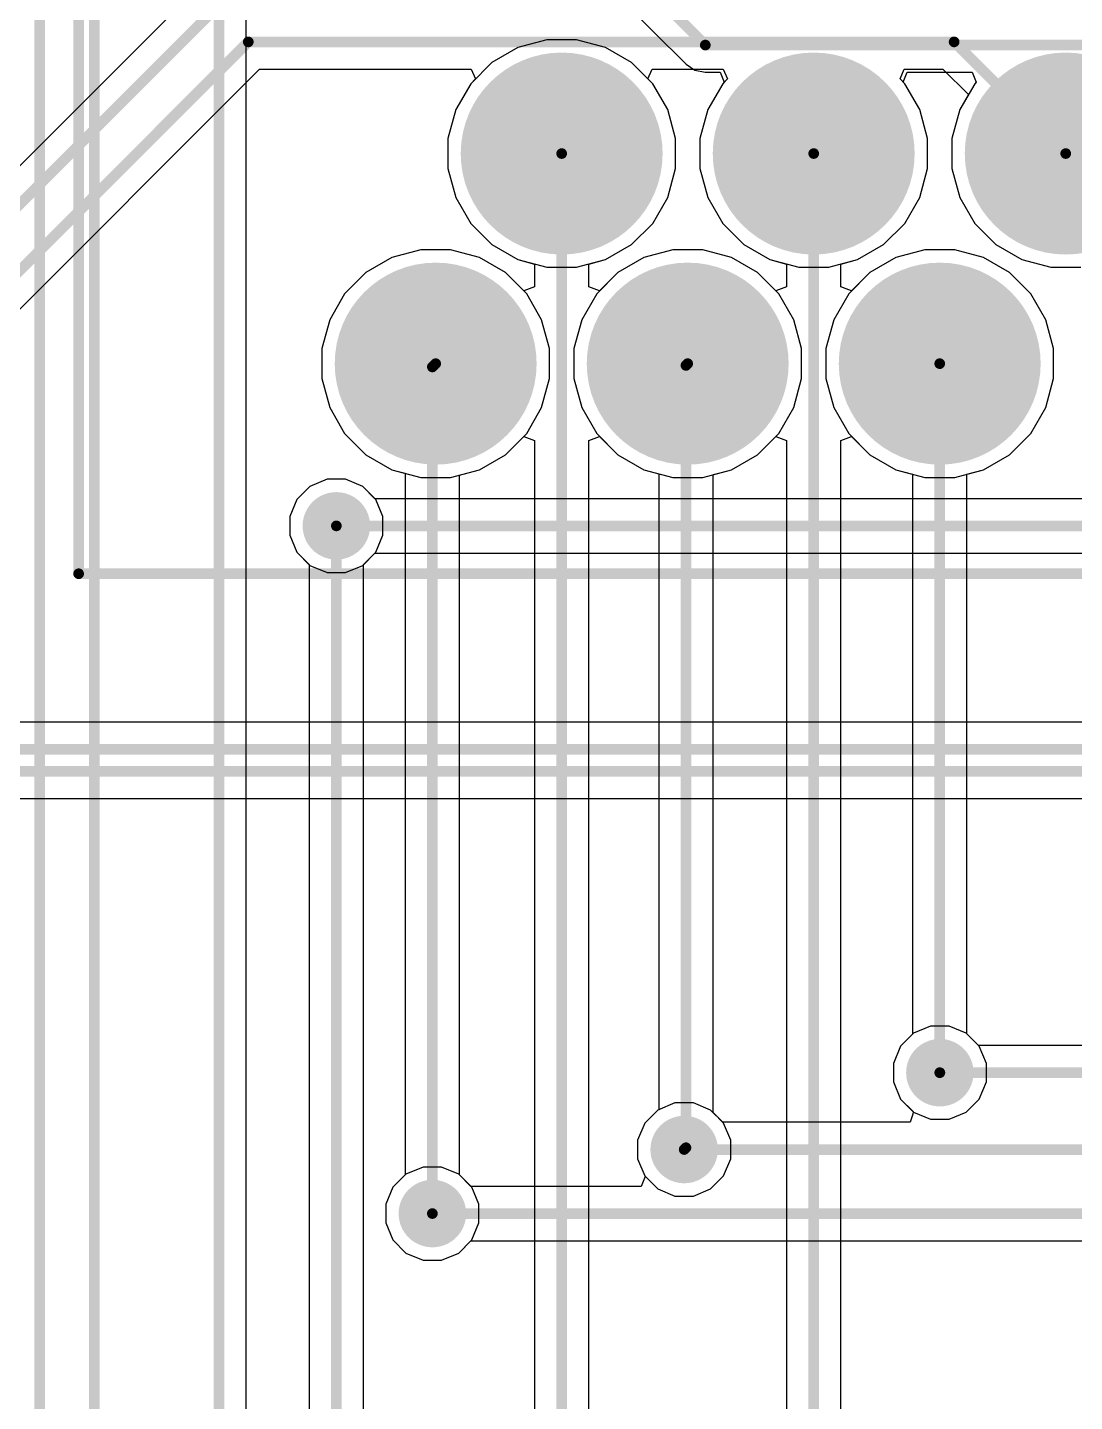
# Model space of a CAD drawing. Header units: millimetres. Extents: x -0.36 to 5.33, y -0.63 to 3.45.
# Drawn here: x 0.391 to 0.882, y 2.238 to 2.882 of the extents above; entities that cross this region are included whole.
import ezdxf

# ---------------------------------------------------------------- set-up
doc = ezdxf.new("R2010")
doc.units = ezdxf.units.MM
doc.header["$MEASUREMENT"] = 0
for name, color, linetype in [('BottomLayer', 5, 'Continuous'), ('BottomSolder', 6, 'Continuous'), ('MultiLayer', 9, 'Continuous'), ('PadHoleLayer', 156, 'Continuous'), ('TopLayer', 1, 'Continuous'), ('TopOverlay', 2, 'Continuous'), ('TopSolder', 216, 'Continuous'), ('ViaHoleLayer', 16, 'Continuous')]:
    doc.layers.add(name, color=color, linetype=linetype)

# ---------------------------------------------------------------- blocks, each defined once
blk = doc.blocks.new('6437288_3_4')
at = {"layer": 'BottomLayer'}
h = blk.add_hatch(color=5, dxfattribs=at)
edge = h.paths.add_edge_path()
edge.add_arc((0.87598, 0.28543), 0.04331, 0, 360)
h = blk.add_hatch(color=5, dxfattribs=at)
edge = h.paths.add_edge_path()
edge.add_arc((0.99409, 0.28543), 0.04331, 0, 360)
h = blk.add_hatch(color=5, dxfattribs=at)
edge = h.paths.add_edge_path()
edge.add_arc((1.1122, 0.28543), 0.04331, 0, 360)
h = blk.add_hatch(color=5, dxfattribs=at)
edge = h.paths.add_edge_path()
edge.add_arc((0.81693, 0.18701), 0.04331, 0, 360)
h = blk.add_hatch(color=5, dxfattribs=at)
edge = h.paths.add_edge_path()
edge.add_arc((0.93504, 0.18701), 0.04331, 0, 360)
h = blk.add_hatch(color=5, dxfattribs=at)
edge = h.paths.add_edge_path()
edge.add_arc((1.05315, 0.18701), 0.04331, 0, 360)
at = {"layer": 'BottomSolder'}
h = blk.add_hatch(color=6, dxfattribs=at)
edge = h.paths.add_edge_path()
edge.add_arc((0.87598, 0.28543), 0.04731, 0, 360)
h = blk.add_hatch(color=6, dxfattribs=at)
edge = h.paths.add_edge_path()
edge.add_arc((0.99409, 0.28543), 0.04731, 0, 360)
h = blk.add_hatch(color=6, dxfattribs=at)
edge = h.paths.add_edge_path()
edge.add_arc((1.1122, 0.28543), 0.04731, 0, 360)
h = blk.add_hatch(color=6, dxfattribs=at)
edge = h.paths.add_edge_path()
edge.add_arc((0.81693, 0.18701), 0.04731, 0, 360)
h = blk.add_hatch(color=6, dxfattribs=at)
edge = h.paths.add_edge_path()
edge.add_arc((0.93504, 0.18701), 0.04731, 0, 360)
h = blk.add_hatch(color=6, dxfattribs=at)
edge = h.paths.add_edge_path()
edge.add_arc((1.05315, 0.18701), 0.04731, 0, 360)
at = {"layer": 'MultiLayer'}
h = blk.add_hatch(color=9, dxfattribs=at)
edge = h.paths.add_edge_path()
edge.add_arc((0.87598, 0.28543), 0.04331, 0, 360)
h = blk.add_hatch(color=9, dxfattribs=at)
edge = h.paths.add_edge_path()
edge.add_arc((0.99409, 0.28543), 0.04331, 0, 360)
h = blk.add_hatch(color=9, dxfattribs=at)
edge = h.paths.add_edge_path()
edge.add_arc((1.1122, 0.28543), 0.04331, 0, 360)
h = blk.add_hatch(color=9, dxfattribs=at)
edge = h.paths.add_edge_path()
edge.add_arc((0.81693, 0.18701), 0.04331, 0, 360)
h = blk.add_hatch(color=9, dxfattribs=at)
edge = h.paths.add_edge_path()
edge.add_arc((0.93504, 0.18701), 0.04331, 0, 360)
h = blk.add_hatch(color=9, dxfattribs=at)
edge = h.paths.add_edge_path()
edge.add_arc((1.05315, 0.18701), 0.04331, 0, 360)
at = {"layer": 'PadHoleLayer'}
h = blk.add_hatch(color=156, dxfattribs=at)
edge = h.paths.add_edge_path()
edge.add_arc((0.87598, 0.28543), 0.02559, 0, 360)
h = blk.add_hatch(color=156, dxfattribs=at)
edge = h.paths.add_edge_path()
edge.add_arc((0.99409, 0.28543), 0.02559, 0, 360)
h = blk.add_hatch(color=156, dxfattribs=at)
edge = h.paths.add_edge_path()
edge.add_arc((1.1122, 0.28543), 0.02559, 0, 360)
h = blk.add_hatch(color=156, dxfattribs=at)
edge = h.paths.add_edge_path()
edge.add_arc((0.81693, 0.18701), 0.02559, 0, 360)
h = blk.add_hatch(color=156, dxfattribs=at)
edge = h.paths.add_edge_path()
edge.add_arc((0.93504, 0.18701), 0.02559, 0, 360)
h = blk.add_hatch(color=156, dxfattribs=at)
edge = h.paths.add_edge_path()
edge.add_arc((1.05315, 0.18701), 0.02559, 0, 360)
at = {"layer": 'TopLayer'}
h = blk.add_hatch(color=1, dxfattribs=at)
edge = h.paths.add_edge_path()
edge.add_arc((0.87598, 0.28543), 0.04331, 0, 360)
h = blk.add_hatch(color=1, dxfattribs=at)
edge = h.paths.add_edge_path()
edge.add_arc((0.99409, 0.28543), 0.04331, 0, 360)
h = blk.add_hatch(color=1, dxfattribs=at)
edge = h.paths.add_edge_path()
edge.add_arc((1.1122, 0.28543), 0.04331, 0, 360)
h = blk.add_hatch(color=1, dxfattribs=at)
edge = h.paths.add_edge_path()
edge.add_arc((0.81693, 0.18701), 0.04331, 0, 360)
h = blk.add_hatch(color=1, dxfattribs=at)
edge = h.paths.add_edge_path()
edge.add_arc((0.93504, 0.18701), 0.04331, 0, 360)
h = blk.add_hatch(color=1, dxfattribs=at)
edge = h.paths.add_edge_path()
edge.add_arc((1.05315, 0.18701), 0.04331, 0, 360)
at = {"layer": 'TopSolder'}
h = blk.add_hatch(color=216, dxfattribs=at)
edge = h.paths.add_edge_path()
edge.add_arc((0.87598, 0.28543), 0.04731, 0, 360)
h = blk.add_hatch(color=216, dxfattribs=at)
edge = h.paths.add_edge_path()
edge.add_arc((0.99409, 0.28543), 0.04731, 0, 360)
h = blk.add_hatch(color=216, dxfattribs=at)
edge = h.paths.add_edge_path()
edge.add_arc((1.1122, 0.28543), 0.04731, 0, 360)
h = blk.add_hatch(color=216, dxfattribs=at)
edge = h.paths.add_edge_path()
edge.add_arc((0.81693, 0.18701), 0.04731, 0, 360)
h = blk.add_hatch(color=216, dxfattribs=at)
edge = h.paths.add_edge_path()
edge.add_arc((0.93504, 0.18701), 0.04731, 0, 360)
h = blk.add_hatch(color=216, dxfattribs=at)
edge = h.paths.add_edge_path()
edge.add_arc((1.05315, 0.18701), 0.04731, 0, 360)
at = {"layer": 'TopOverlay', "const_width": 0.005}
for points in [[(1.27953, 0.38386), (-1.27953, 0.38386)], [(1.27953, 0.38386), (1.27953, -0.14764)]]:
    blk.add_lwpolyline(points, dxfattribs=at)
at = {"layer": 'TopOverlay', "const_width": 0.0025}
blk.add_lwpolyline([(1.27828, 0.38386, 1), (1.28078, 0.38386, 1)], format="xyb", close=True, dxfattribs=at)
blk.add_lwpolyline([(1.27828, 0.38386, 1), (1.28078, 0.38386, 1)], format="xyb", close=True, dxfattribs=at)

msp = doc.modelspace()

# ---------------------------------------------------------------- hatches: boundary and pattern name
at = {"layer": 'BottomLayer'}
h = msp.add_hatch(color=5, dxfattribs=at)
edge = h.paths.add_edge_path()
edge.add_arc((0.53616, 2.64816), 0.01181, 0, 360)
h = msp.add_hatch(color=5, dxfattribs=at)
edge = h.paths.add_edge_path()
edge.add_arc((0.819, 2.392), 0.01181, 0, 360)
h = msp.add_hatch(color=5, dxfattribs=at)
edge = h.paths.add_edge_path()
edge.add_arc((0.69916, 2.356), 0.01181, 0, 360)
h = msp.add_hatch(color=5, dxfattribs=at)
edge = h.paths.add_edge_path()
edge.add_arc((0.58116, 2.326), 0.01181, 0, 360)
at = {"layer": 'BottomSolder'}
h = msp.add_hatch(color=6, dxfattribs=at)
edge = h.paths.add_edge_path()
edge.add_arc((0.53616, 2.64816), 0.01581, 0, 360)
h = msp.add_hatch(color=6, dxfattribs=at)
edge = h.paths.add_edge_path()
edge.add_arc((0.819, 2.392), 0.01581, 0, 360)
h = msp.add_hatch(color=6, dxfattribs=at)
edge = h.paths.add_edge_path()
edge.add_arc((0.69916, 2.356), 0.01581, 0, 360)
h = msp.add_hatch(color=6, dxfattribs=at)
edge = h.paths.add_edge_path()
edge.add_arc((0.58116, 2.326), 0.01581, 0, 360)
at = {"layer": 'TopLayer'}
h = msp.add_hatch(color=1, dxfattribs=at)
edge = h.paths.add_edge_path()
edge.add_arc((0.53616, 2.64816), 0.01181, 0, 360)
h = msp.add_hatch(color=1, dxfattribs=at)
edge = h.paths.add_edge_path()
edge.add_arc((0.819, 2.392), 0.01181, 0, 360)
h = msp.add_hatch(color=1, dxfattribs=at)
edge = h.paths.add_edge_path()
edge.add_arc((0.69916, 2.356), 0.01181, 0, 360)
h = msp.add_hatch(color=1, dxfattribs=at)
edge = h.paths.add_edge_path()
edge.add_arc((0.58116, 2.326), 0.01181, 0, 360)
at = {"layer": 'TopSolder'}
h = msp.add_hatch(color=216, dxfattribs=at)
edge = h.paths.add_edge_path()
edge.add_arc((0.53616, 2.64816), 0.01581, 0, 360)
h = msp.add_hatch(color=216, dxfattribs=at)
edge = h.paths.add_edge_path()
edge.add_arc((0.819, 2.392), 0.01581, 0, 360)
h = msp.add_hatch(color=216, dxfattribs=at)
edge = h.paths.add_edge_path()
edge.add_arc((0.69916, 2.356), 0.01581, 0, 360)
h = msp.add_hatch(color=216, dxfattribs=at)
edge = h.paths.add_edge_path()
edge.add_arc((0.58116, 2.326), 0.01581, 0, 360)
at = {"layer": 'ViaHoleLayer'}
h = msp.add_hatch(color=16, dxfattribs=at)
edge = h.paths.add_edge_path()
edge.add_arc((0.53616, 2.64816), 0.00591, 0, 360)
h = msp.add_hatch(color=16, dxfattribs=at)
edge = h.paths.add_edge_path()
edge.add_arc((0.819, 2.392), 0.00591, 0, 360)
h = msp.add_hatch(color=16, dxfattribs=at)
edge = h.paths.add_edge_path()
edge.add_arc((0.69916, 2.356), 0.00591, 0, 360)
h = msp.add_hatch(color=16, dxfattribs=at)
edge = h.paths.add_edge_path()
edge.add_arc((0.58116, 2.326), 0.00591, 0, 360)

# ---------------------------------------------------------------- linework, layer by layer
at = {"layer": 'BottomLayer'}
for p, q in [((0.46987, 2.8989), (0.31599, 2.74501)), ((0.37674, 2.73872), (0.50016, 2.86214)), ((0.50016, 2.86214), (0.5994, 2.86214)), ((0.5994, 2.86214), (0.60131, 2.85752)), ((0.68221, 2.85752), (0.68413, 2.86214)), ((0.68413, 2.86214), (0.71751, 2.86214)), ((0.71751, 2.86214), (0.71942, 2.85752)), ((0.80032, 2.85752), (0.80224, 2.86214)), ((0.80224, 2.86214), (0.8204, 2.86214)), ((0.8204, 2.86214), (0.83236, 2.85018)), ((0.59911, 2.85531), (0.59209, 2.84316)), ((0.60131, 2.85752), (0.59911, 2.85531)), ((0.68442, 2.85531), (0.68221, 2.85752)), ((0.69144, 2.84316), (0.68442, 2.85531)), ((0.71722, 2.85531), (0.7102, 2.84316)), ((0.71942, 2.85752), (0.71722, 2.85531)), ((0.80253, 2.85531), (0.80032, 2.85752)), ((0.80955, 2.84316), (0.80253, 2.85531)), ((0.83236, 2.85018), (0.82831, 2.84316)), ((0.59209, 2.84316), (0.58846, 2.8296)), ((0.69507, 2.8296), (0.69144, 2.84316)), ((0.7102, 2.84316), (0.70657, 2.8296)), ((0.81318, 2.8296), (0.80955, 2.84316)), ((0.82831, 2.84316), (0.82468, 2.8296)), ((0.58846, 2.8296), (0.58846, 2.81556)), ((0.69507, 2.81556), (0.69507, 2.8296)), ((0.70657, 2.8296), (0.70657, 2.81556)), ((0.81318, 2.81556), (0.81318, 2.8296)), ((0.82468, 2.8296), (0.82468, 2.81556)), ((0.58846, 2.81556), (0.59209, 2.80201)), ((0.69144, 2.80201), (0.69507, 2.81556)), ((0.70657, 2.81556), (0.7102, 2.80201)), ((0.80955, 2.80201), (0.81318, 2.81556)), ((0.82468, 2.81556), (0.82831, 2.80201)), ((0.59209, 2.80201), (0.59911, 2.78985)), ((0.68442, 2.78985), (0.69144, 2.80201)), ((0.7102, 2.80201), (0.71722, 2.78985)), ((0.80253, 2.78985), (0.80955, 2.80201)), ((0.82831, 2.80201), (0.83533, 2.78985)), ((0.59911, 2.78985), (0.60903, 2.77993)), ((0.67449, 2.77993), (0.68442, 2.78985)), ((0.71722, 2.78985), (0.72714, 2.77993)), ((0.79261, 2.77993), (0.80253, 2.78985)), ((0.83533, 2.78985), (0.84525, 2.77993)), ((0.57569, 2.77746), (0.56213, 2.77383)), ((0.58973, 2.77746), (0.57569, 2.77746)), ((0.60328, 2.77383), (0.58973, 2.77746)), ((0.60903, 2.77993), (0.62119, 2.77291)), ((0.66234, 2.77291), (0.67449, 2.77993)), ((0.6938, 2.77746), (0.68024, 2.77383)), ((0.70784, 2.77746), (0.6938, 2.77746)), ((0.72139, 2.77383), (0.70784, 2.77746)), ((0.72714, 2.77993), (0.7393, 2.77291)), ((0.78045, 2.77291), (0.79261, 2.77993)), ((0.81191, 2.77746), (0.79835, 2.77383)), ((0.82595, 2.77746), (0.81191, 2.77746)), ((0.8395, 2.77383), (0.82595, 2.77746)), ((0.84525, 2.77993), (0.85741, 2.77291)), ((0.56213, 2.77383), (0.54998, 2.76681)), ((0.61544, 2.76681), (0.60328, 2.77383)), ((0.62119, 2.77291), (0.63475, 2.76928)), ((0.63475, 2.76928), (0.64878, 2.76928)), ((0.64878, 2.76928), (0.66234, 2.77291)), ((0.68024, 2.77383), (0.66809, 2.76681)), ((0.73355, 2.76681), (0.72139, 2.77383)), ((0.7393, 2.77291), (0.75286, 2.76928)), ((0.75286, 2.76928), (0.76689, 2.76928)), ((0.76689, 2.76928), (0.78045, 2.77291)), ((0.79835, 2.77383), (0.7862, 2.76681)), ((0.85166, 2.76681), (0.8395, 2.77383)), ((0.85741, 2.77291), (0.87097, 2.76928)), ((0.87097, 2.76928), (0.885, 2.76928)), ((0.54998, 2.76681), (0.54005, 2.75689)), ((0.62536, 2.75689), (0.61544, 2.76681)), ((0.66809, 2.76681), (0.65816, 2.75689)), ((0.74347, 2.75689), (0.73355, 2.76681)), ((0.7862, 2.76681), (0.77627, 2.75689)), ((0.86159, 2.75689), (0.85166, 2.76681)), ((0.54005, 2.75689), (0.53303, 2.74473)), ((0.63238, 2.74473), (0.62536, 2.75689)), ((0.65816, 2.75689), (0.65114, 2.74473)), ((0.75049, 2.74473), (0.74347, 2.75689)), ((0.77627, 2.75689), (0.76925, 2.74473)), ((0.8686, 2.74473), (0.86159, 2.75689)), ((0.53303, 2.74473), (0.5294, 2.73118)), ((0.63602, 2.73118), (0.63238, 2.74473)), ((0.65114, 2.74473), (0.64751, 2.73118)), ((0.75413, 2.73118), (0.75049, 2.74473)), ((0.76925, 2.74473), (0.76562, 2.73118)), ((0.87224, 2.73118), (0.8686, 2.74473)), ((0.5294, 2.73118), (0.5294, 2.71714)), ((0.63602, 2.71714), (0.63602, 2.73118)), ((0.64751, 2.73118), (0.64751, 2.71714)), ((0.75413, 2.71714), (0.75413, 2.73118)), ((0.76562, 2.73118), (0.76562, 2.71714)), ((0.87224, 2.71714), (0.87224, 2.73118)), ((0.5294, 2.71714), (0.53303, 2.70358)), ((0.63238, 2.70358), (0.63602, 2.71714)), ((0.64751, 2.71714), (0.65114, 2.70358)), ((0.75049, 2.70358), (0.75413, 2.71714)), ((0.76562, 2.71714), (0.76925, 2.70358)), ((0.8686, 2.70358), (0.87224, 2.71714)), ((0.53303, 2.70358), (0.54005, 2.69143)), ((0.62536, 2.69143), (0.63238, 2.70358)), ((0.65114, 2.70358), (0.65816, 2.69143)), ((0.74347, 2.69143), (0.75049, 2.70358)), ((0.76925, 2.70358), (0.77627, 2.69143)), ((0.86159, 2.69143), (0.8686, 2.70358)), ((0.54005, 2.69143), (0.54998, 2.6815)), ((0.61544, 2.6815), (0.62536, 2.69143)), ((0.65816, 2.69143), (0.66809, 2.6815)), ((0.73355, 2.6815), (0.74347, 2.69143)), ((0.77627, 2.69143), (0.7862, 2.6815)), ((0.85166, 2.6815), (0.86159, 2.69143)), ((0.54998, 2.6815), (0.56213, 2.67448)), ((0.60328, 2.67448), (0.61544, 2.6815)), ((0.66809, 2.6815), (0.68024, 2.67448)), ((0.72139, 2.67448), (0.73355, 2.6815)), ((0.7862, 2.6815), (0.79835, 2.67448)), ((0.8395, 2.67448), (0.85166, 2.6815)), ((0.56213, 2.67448), (0.57569, 2.67085)), ((0.58973, 2.67085), (0.60328, 2.67448)), ((0.68024, 2.67448), (0.6938, 2.67085)), ((0.70784, 2.67085), (0.72139, 2.67448)), ((0.79835, 2.67448), (0.81191, 2.67085)), ((0.82595, 2.67085), (0.8395, 2.67448)), ((0.5238, 2.66665), (0.51767, 2.66051)), ((0.53182, 2.66997), (0.5238, 2.66665)), ((0.5405, 2.66997), (0.53182, 2.66997)), ((0.54851, 2.66665), (0.5405, 2.66997)), ((0.55426, 2.6609), (0.54851, 2.66665)), ((0.57569, 2.67085), (0.58973, 2.67085)), ((0.6938, 2.67085), (0.70784, 2.67085)), ((0.81191, 2.67085), (0.82595, 2.67085)), ((0.51767, 2.66051), (0.51435, 2.6525)), ((1.25752, 2.6609), (0.55426, 2.6609)), ((0.51435, 2.6525), (0.51435, 2.64382)), ((0.51435, 2.64382), (0.51767, 2.6358)), ((0.51767, 2.6358), (0.5238, 2.62967)), ((0.54851, 2.62967), (0.55426, 2.63541)), ((0.55426, 2.63541), (1.25752, 2.63541)), ((0.5238, 2.62967), (0.53182, 2.62635)), ((0.53182, 2.62635), (0.5405, 2.62635)), ((0.5405, 2.62635), (0.54851, 2.62967)), ((1.29475, 2.55618), (0.22787, 2.55618)), ((0.23741, 2.52039), (1.58435, 2.52039)), ((0.80665, 2.41049), (0.80051, 2.40435)), ((0.81466, 2.41381), (0.80665, 2.41049)), ((0.82334, 2.41381), (0.81466, 2.41381)), ((0.83135, 2.41049), (0.82334, 2.41381)), ((0.8371, 2.40474), (0.83135, 2.41049)), ((0.80051, 2.40435), (0.79719, 2.39634)), ((1.32116, 2.40474), (0.8371, 2.40474)), ((0.79719, 2.39634), (0.79719, 2.38766)), ((0.79719, 2.38766), (0.80051, 2.37965)), ((0.69482, 2.37781), (0.6868, 2.37449)), ((0.7035, 2.37781), (0.69482, 2.37781)), ((0.71151, 2.37449), (0.7035, 2.37781)), ((0.80051, 2.37965), (0.80641, 2.37374)), ((0.6868, 2.37449), (0.68067, 2.36835)), ((0.71726, 2.36874), (0.71151, 2.37449)), ((0.80633, 2.37255), (0.80508, 2.36874)), ((0.80641, 2.37374), (0.80633, 2.37255)), ((0.68067, 2.36835), (0.67735, 2.36034)), ((0.80508, 2.36874), (0.71726, 2.36874)), ((0.67735, 2.36034), (0.67735, 2.35166)), ((0.67735, 2.35166), (0.68067, 2.34365)), ((0.5688, 2.34449), (0.56267, 2.33835)), ((0.57682, 2.34781), (0.5688, 2.34449)), ((0.5855, 2.34781), (0.57682, 2.34781)), ((0.59351, 2.34449), (0.5855, 2.34781)), ((0.59926, 2.33874), (0.59351, 2.34449)), ((0.68095, 2.34336), (0.67903, 2.33874)), ((0.68067, 2.34365), (0.68095, 2.34336)), ((0.56267, 2.33835), (0.55935, 2.33034)), ((0.67903, 2.33874), (0.59926, 2.33874)), ((0.55935, 2.33034), (0.55935, 2.32166)), ((0.55935, 2.32166), (0.56267, 2.31365)), ((0.56267, 2.31365), (0.5688, 2.30751)), ((0.59351, 2.30751), (0.59926, 2.31326)), ((0.59926, 2.31326), (0.99605, 2.31326)), ((0.5688, 2.30751), (0.57682, 2.30419)), ((0.5855, 2.30419), (0.59351, 2.30751)), ((0.57682, 2.30419), (0.5855, 2.30419))]:
    msp.add_line(p, q, dxfattribs=at)
at = {"layer": 'BottomLayer', "const_width": 0.005}
for points in [[(0.325, 2.736), (0.47889, 2.88989)], [(0.364, 2.744), (0.49489, 2.87489)], [(0.49489, 2.87489), (0.82568, 2.87489)], [(0.82568, 2.87489), (0.87798, 2.82258)], [(0.53616, 2.64816), (1.27562, 2.64816)], [(0.22787, 2.54343), (1.59374, 2.54343)], [(0.23213, 2.53313), (1.59374, 2.53313)], [(0.819, 2.392), (1.996, 2.392)], [(0.69916, 2.356), (1.991, 2.356)], [(0.58116, 2.326), (1.98915, 2.326)]]:
    msp.add_lwpolyline(points, dxfattribs=at)
at = {"layer": 'BottomLayer', "const_width": 0.0025}
for points in [[(0.49364, 2.87489, 1), (0.49614, 2.87489, 1)], [(0.49364, 2.87489, 1), (0.49614, 2.87489, 1)], [(0.82443, 2.87489, 1), (0.82693, 2.87489, 1)], [(0.82443, 2.87489, 1), (0.82693, 2.87489, 1)], [(0.87673, 2.82258, 1), (0.87923, 2.82258, 1)], [(0.53491, 2.64816, 1), (0.53741, 2.64816, 1)], [(0.81775, 2.392, 1), (0.82025, 2.392, 1)], [(0.69791, 2.356, 1), (0.70041, 2.356, 1)], [(0.57991, 2.326, 1), (0.58241, 2.326, 1)]]:
    msp.add_lwpolyline(points, format="xyb", close=True, dxfattribs=at)
at = {"layer": 'TopLayer'}
for p, q in [((0.4939, 1.58728), (0.4939, 3.06087)), ((0.66936, 2.89507), (0.70005, 2.86438)), ((0.62119, 2.87226), (0.60903, 2.86524)), ((0.63475, 2.87589), (0.62119, 2.87226)), ((0.64878, 2.87589), (0.63475, 2.87589)), ((0.66234, 2.87226), (0.64878, 2.87589)), ((0.67449, 2.86524), (0.66234, 2.87226)), ((0.60903, 2.86524), (0.59911, 2.85531)), ((0.68442, 2.85531), (0.67449, 2.86524)), ((0.70005, 2.86438), (0.70419, 2.86162)), ((0.70419, 2.86162), (0.70907, 2.86064)), ((0.70907, 2.86064), (0.71602, 2.86064)), ((0.71602, 2.86064), (0.71793, 2.85603)), ((0.80182, 2.85603), (0.80373, 2.86064)), ((0.80373, 2.86064), (0.83413, 2.86064)), ((0.83413, 2.86064), (0.83604, 2.85603)), ((0.59911, 2.85531), (0.59209, 2.84316)), ((0.69144, 2.84316), (0.68442, 2.85531)), ((0.71722, 2.85531), (0.7102, 2.84316)), ((0.71793, 2.85603), (0.71722, 2.85531)), ((0.80253, 2.85531), (0.80182, 2.85603)), ((0.80955, 2.84316), (0.80253, 2.85531)), ((0.83533, 2.85531), (0.82831, 2.84316)), ((0.83604, 2.85603), (0.83533, 2.85531)), ((0.59209, 2.84316), (0.58846, 2.8296)), ((0.69507, 2.8296), (0.69144, 2.84316)), ((0.7102, 2.84316), (0.70657, 2.8296)), ((0.81318, 2.8296), (0.80955, 2.84316)), ((0.82831, 2.84316), (0.82468, 2.8296)), ((0.58846, 2.8296), (0.58846, 2.81556)), ((0.69507, 2.81556), (0.69507, 2.8296)), ((0.70657, 2.8296), (0.70657, 2.81556)), ((0.81318, 2.81556), (0.81318, 2.8296)), ((0.82468, 2.8296), (0.82468, 2.81556)), ((0.58846, 2.81556), (0.59209, 2.80201)), ((0.69144, 2.80201), (0.69507, 2.81556)), ((0.70657, 2.81556), (0.7102, 2.80201)), ((0.80955, 2.80201), (0.81318, 2.81556)), ((0.82468, 2.81556), (0.82831, 2.80201)), ((0.59209, 2.80201), (0.59911, 2.78985)), ((0.68442, 2.78985), (0.69144, 2.80201)), ((0.7102, 2.80201), (0.71722, 2.78985)), ((0.80253, 2.78985), (0.80955, 2.80201)), ((0.82831, 2.80201), (0.83533, 2.78985)), ((0.59911, 2.78985), (0.60903, 2.77993)), ((0.67449, 2.77993), (0.68442, 2.78985)), ((0.71722, 2.78985), (0.72714, 2.77993)), ((0.79261, 2.77993), (0.80253, 2.78985)), ((0.83533, 2.78985), (0.84525, 2.77993)), ((0.57569, 2.77746), (0.56213, 2.77383)), ((0.58973, 2.77746), (0.57569, 2.77746)), ((0.60328, 2.77383), (0.58973, 2.77746)), ((0.60903, 2.77993), (0.62119, 2.77291)), ((0.66234, 2.77291), (0.67449, 2.77993)), ((0.6938, 2.77746), (0.68024, 2.77383)), ((0.70784, 2.77746), (0.6938, 2.77746)), ((0.72139, 2.77383), (0.70784, 2.77746)), ((0.72714, 2.77993), (0.7393, 2.77291)), ((0.78045, 2.77291), (0.79261, 2.77993)), ((0.81191, 2.77746), (0.79835, 2.77383)), ((0.82595, 2.77746), (0.81191, 2.77746)), ((0.8395, 2.77383), (0.82595, 2.77746)), ((0.84525, 2.77993), (0.85741, 2.77291)), ((0.56213, 2.77383), (0.54998, 2.76681)), ((0.61544, 2.76681), (0.60328, 2.77383)), ((0.62119, 2.77291), (0.62902, 2.77081)), ((0.62902, 2.77081), (0.62902, 2.76014)), ((0.65451, 2.77081), (0.66234, 2.77291)), ((0.65451, 2.76014), (0.65451, 2.77081)), ((0.68024, 2.77383), (0.66809, 2.76681)), ((0.73355, 2.76681), (0.72139, 2.77383)), ((0.7393, 2.77291), (0.74713, 2.77081)), ((0.74713, 2.77081), (0.74713, 2.76014)), ((0.77262, 2.77081), (0.78045, 2.77291)), ((0.77262, 2.76014), (0.77262, 2.77081)), ((0.79835, 2.77383), (0.7862, 2.76681)), ((0.85166, 2.76681), (0.8395, 2.77383)), ((0.85741, 2.77291), (0.87097, 2.76928)), ((0.87097, 2.76928), (0.885, 2.76928)), ((0.54998, 2.76681), (0.54005, 2.75689)), ((0.62402, 2.75823), (0.61544, 2.76681)), ((0.66809, 2.76681), (0.65951, 2.75823)), ((0.74213, 2.75823), (0.73355, 2.76681)), ((0.7862, 2.76681), (0.77762, 2.75823)), ((0.86159, 2.75689), (0.85166, 2.76681)), ((0.54005, 2.75689), (0.53303, 2.74473)), ((0.62902, 2.76014), (0.62402, 2.75823)), ((0.65951, 2.75823), (0.65451, 2.76014)), ((0.74713, 2.76014), (0.74213, 2.75823)), ((0.77762, 2.75823), (0.77262, 2.76014)), ((0.8686, 2.74473), (0.86159, 2.75689)), ((0.53303, 2.74473), (0.5294, 2.73118)), ((0.87224, 2.73118), (0.8686, 2.74473)), ((0.5294, 2.73118), (0.5294, 2.71714)), ((0.87224, 2.71714), (0.87224, 2.73118)), ((0.5294, 2.71714), (0.53303, 2.70358)), ((0.8686, 2.70358), (0.87224, 2.71714)), ((0.53303, 2.70358), (0.54005, 2.69143)), ((0.86159, 2.69143), (0.8686, 2.70358)), ((0.54005, 2.69143), (0.54998, 2.6815)), ((0.85166, 2.6815), (0.86159, 2.69143)), ((0.61544, 2.6815), (0.62402, 2.69008)), ((0.62402, 2.69008), (0.62902, 2.68818)), ((0.62902, 2.68818), (0.62902, 1.90733)), ((0.65451, 2.68818), (0.65951, 2.69008)), ((0.65451, 1.91261), (0.65451, 2.68818)), ((0.65951, 2.69008), (0.66809, 2.6815)), ((0.73355, 2.6815), (0.74213, 2.69008)), ((0.74213, 2.69008), (0.74713, 2.68818)), ((0.74713, 2.68818), (0.74713, 1.90013)), ((0.77262, 2.68818), (0.77762, 2.69008)), ((0.77262, 1.90541), (0.77262, 2.68818)), ((0.77762, 2.69008), (0.7862, 2.6815)), ((0.54998, 2.6815), (0.56213, 2.67448)), ((0.60328, 2.67448), (0.61544, 2.6815)), ((0.66809, 2.6815), (0.68024, 2.67448)), ((0.72139, 2.67448), (0.73355, 2.6815)), ((0.7862, 2.6815), (0.79835, 2.67448)), ((0.8395, 2.67448), (0.85166, 2.6815)), ((0.56213, 2.67448), (0.56841, 2.6728)), ((0.56841, 2.6728), (0.56841, 2.3441)), ((0.5939, 2.67197), (0.60328, 2.67448)), ((0.5939, 2.3441), (0.5939, 2.67197)), ((0.68024, 2.67448), (0.68724, 2.67261)), ((0.68724, 2.67261), (0.68724, 2.37467)), ((0.71273, 2.67216), (0.72139, 2.67448)), ((0.71273, 2.37327), (0.71273, 2.67216)), ((0.79835, 2.67448), (0.80618, 2.67238)), ((0.80618, 2.67238), (0.80618, 2.41003)), ((0.83167, 2.67238), (0.8395, 2.67448)), ((0.83167, 2.41017), (0.83167, 2.67238)), ((0.5238, 2.66665), (0.51767, 2.66051)), ((0.53182, 2.66997), (0.5238, 2.66665)), ((0.5405, 2.66997), (0.53182, 2.66997)), ((0.54851, 2.66665), (0.5405, 2.66997)), ((0.55465, 2.66051), (0.54851, 2.66665)), ((0.51767, 2.66051), (0.51435, 2.6525)), ((0.55797, 2.6525), (0.55465, 2.66051)), ((0.51435, 2.6525), (0.51435, 2.64382)), ((0.55797, 2.64382), (0.55797, 2.6525)), ((0.51435, 2.64382), (0.51767, 2.6358)), ((0.55465, 2.6358), (0.55797, 2.64382)), ((0.51767, 2.6358), (0.52341, 2.63006)), ((0.5489, 2.63006), (0.55465, 2.6358)), ((0.52341, 2.63006), (0.52341, 1.59088)), ((0.5489, 0.90281), (0.5489, 2.63006)), ((0.80618, 2.41003), (0.80051, 2.40435)), ((0.83749, 2.40435), (0.83167, 2.41017)), ((0.80051, 2.40435), (0.79719, 2.39634)), ((0.84081, 2.39634), (0.83749, 2.40435)), ((0.79719, 2.39634), (0.79719, 2.38766)), ((0.84081, 2.38766), (0.84081, 2.39634)), ((0.79719, 2.38766), (0.80051, 2.37965)), ((0.83749, 2.37965), (0.84081, 2.38766)), ((0.80051, 2.37965), (0.80665, 2.37351)), ((0.83135, 2.37351), (0.83749, 2.37965)), ((0.6868, 2.37449), (0.68067, 2.36835)), ((0.68724, 2.37467), (0.6868, 2.37449)), ((0.71765, 2.36835), (0.71273, 2.37327)), ((0.80665, 2.37351), (0.81466, 2.37019)), ((0.81466, 2.37019), (0.82334, 2.37019)), ((0.82334, 2.37019), (0.83135, 2.37351)), ((0.68067, 2.36835), (0.67735, 2.36034)), ((0.72097, 2.36034), (0.71765, 2.36835)), ((0.67735, 2.36034), (0.67735, 2.35166)), ((0.72097, 2.35166), (0.72097, 2.36034)), ((0.67735, 2.35166), (0.68067, 2.34365)), ((0.71765, 2.34365), (0.72097, 2.35166)), ((0.56841, 2.3441), (0.56267, 2.33835)), ((0.59965, 2.33835), (0.5939, 2.3441)), ((0.68067, 2.34365), (0.6868, 2.33751)), ((0.71151, 2.33751), (0.71765, 2.34365)), ((0.56267, 2.33835), (0.55935, 2.33034)), ((0.60297, 2.33034), (0.59965, 2.33835)), ((0.6868, 2.33751), (0.69482, 2.33419)), ((0.7035, 2.33419), (0.71151, 2.33751)), ((0.55935, 2.33034), (0.55935, 2.32166)), ((0.60297, 2.32166), (0.60297, 2.33034)), ((0.69482, 2.33419), (0.7035, 2.33419)), ((0.55935, 2.32166), (0.56267, 2.31365)), ((0.59965, 2.31365), (0.60297, 2.32166)), ((0.56267, 2.31365), (0.5688, 2.30751)), ((0.59351, 2.30751), (0.59965, 2.31365)), ((0.5688, 2.30751), (0.57682, 2.30419)), ((0.5855, 2.30419), (0.59351, 2.30751)), ((0.57682, 2.30419), (0.5855, 2.30419))]:
    msp.add_line(p, q, dxfattribs=at)
at = {"layer": 'TopLayer', "const_width": 0.005}
for points in [[(0.48116, 0.61339), (0.48116, 3.06615)], [(0.39716, 0.59975), (0.39716, 3.04615)], [(0.42269, 0.60231), (0.42269, 3.0434)], [(0.64176, 2.94069), (0.70907, 2.87339)], [(0.70907, 2.87339), (1.28978, 2.87339)], [(0.64176, 1.90733), (0.64176, 2.82258)], [(0.75987, 1.90013), (0.75987, 2.82258)], [(0.58116, 2.72261), (0.58271, 2.72416)], [(0.58116, 2.326), (0.58116, 2.72261)], [(0.69999, 2.72333), (0.70082, 2.72416)], [(0.69999, 2.35683), (0.69999, 2.72333)], [(0.81893, 2.392), (0.81893, 2.72416)], [(0.53616, 0.84784), (0.53616, 2.64816)], [(0.69916, 2.356), (0.69999, 2.35683)]]:
    msp.add_lwpolyline(points, dxfattribs=at)
at = {"layer": 'TopLayer', "const_width": 0.0025}
for points in [[(0.70782, 2.87339, 1), (0.71032, 2.87339, 1)], [(0.70782, 2.87339, 1), (0.71032, 2.87339, 1)], [(0.64051, 2.82258, 1), (0.64301, 2.82258, 1)], [(0.75862, 2.82258, 1), (0.76112, 2.82258, 1)], [(0.57991, 2.72261, 1), (0.58241, 2.72261, 1)], [(0.57991, 2.72261, 1), (0.58241, 2.72261, 1)], [(0.58146, 2.72416, 1), (0.58396, 2.72416, 1)], [(0.69874, 2.72333, 1), (0.70124, 2.72333, 1)], [(0.69874, 2.72333, 1), (0.70124, 2.72333, 1)], [(0.69957, 2.72416, 1), (0.70207, 2.72416, 1)], [(0.81768, 2.72416, 1), (0.82018, 2.72416, 1)], [(0.53491, 2.64816, 1), (0.53741, 2.64816, 1)], [(0.81768, 2.392, 1), (0.82018, 2.392, 1)], [(0.69791, 2.356, 1), (0.70041, 2.356, 1)], [(0.69874, 2.35683, 1), (0.70124, 2.35683, 1)], [(0.69874, 2.35683, 1), (0.70124, 2.35683, 1)], [(0.57991, 2.326, 1), (0.58241, 2.326, 1)]]:
    msp.add_lwpolyline(points, format="xyb", close=True, dxfattribs=at)

# ---------------------------------------------------------------- block references
at = {"rotation": 180}
msp.add_blockref('6437288_3_4', (1.69491, 3.00959), dxfattribs=at)

doc.saveas('drawing.dxf')
